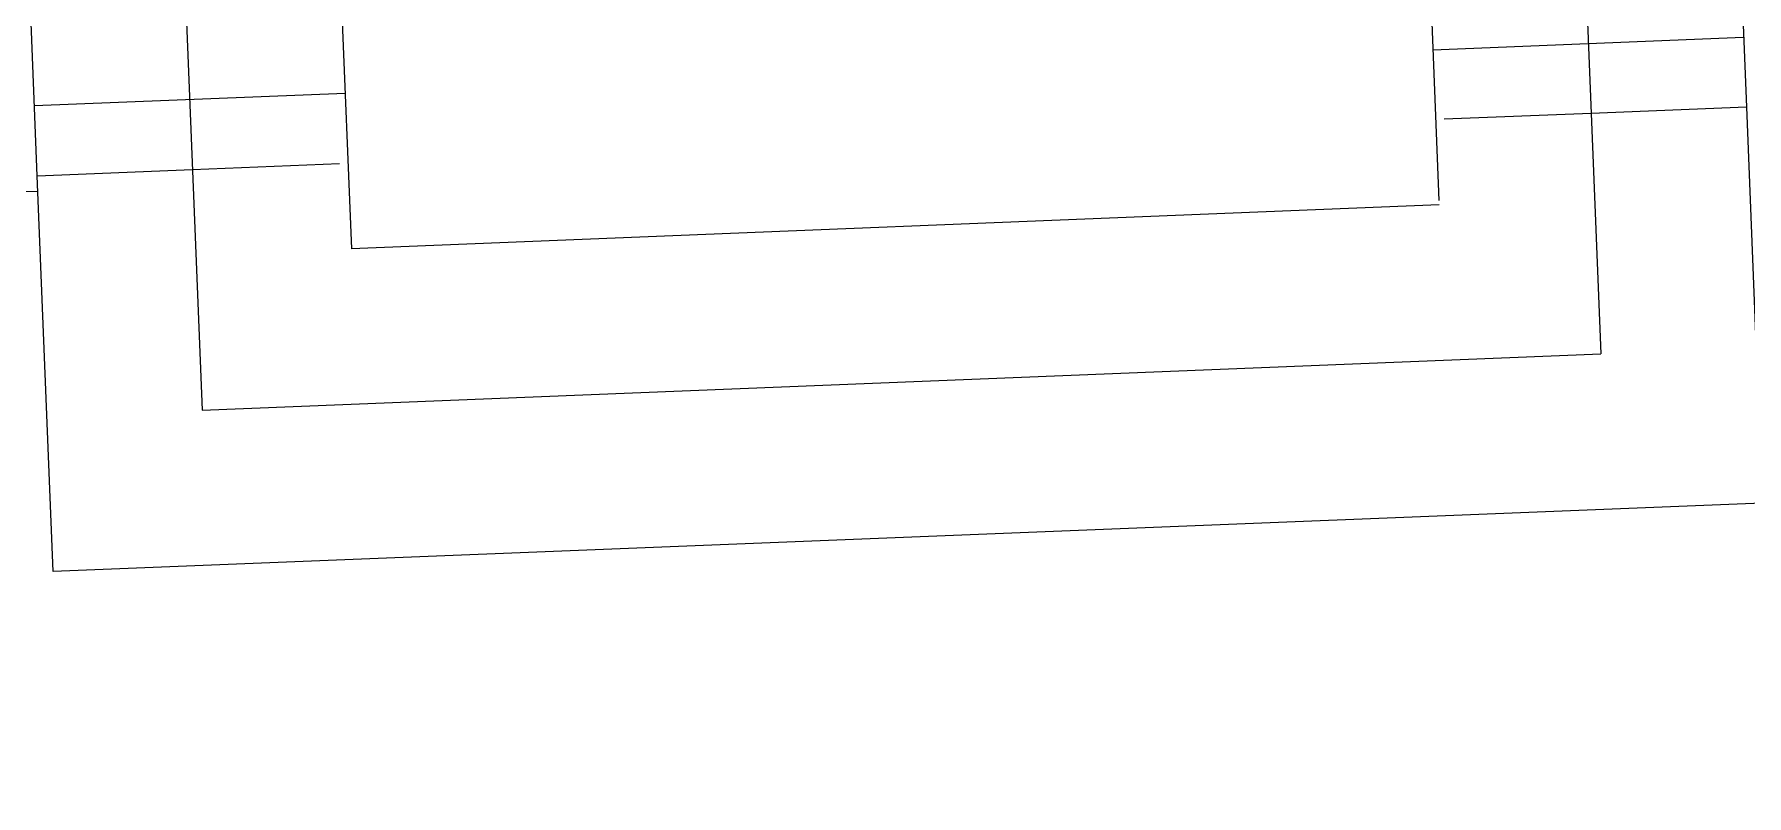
# Model space of a CAD drawing. Header units: millimetres. Extents: x -900937 to 446764, y -52814 to 307651.
# Drawn here: x -10596 to -8393, y 12511 to 13491 of the extents above; entities that cross this region are included whole.
import ezdxf

# ---------------------------------------------------------------- set-up
doc = ezdxf.new("R2010")
doc.units = ezdxf.units.MM
doc.header["$LTSCALE"] = 100
doc.header["$MEASUREMENT"] = 0
doc.linetypes.add('DASHED', pattern=[19.05, 12.7, -6.35])
for name, color, linetype in [('4', 4, 'DASHED'), ('8', 8, 'Continuous'), ('CP2-CWS-DT-PJGN-00024$0$timtuyen', 1, 'Continuous')]:
    doc.layers.add(name, color=color, linetype=linetype)
doc.layers.add('con_hidden', color=13, linetype='DASHED', lineweight=0)

# ---------------------------------------------------------------- blocks, each defined once
blk = doc.blocks.new('dfjghjk')
at = {"layer": '4', "ltscale": 1.5}
for p, q in [((-111.6258, 256.6755), (-111.5668, 255.1701)), ((-113.4029, 256.0555), (-113.3655, 255.0996)), ((-111.3791, 255.4877), (-111.579, 255.4798)), ((-113.5774, 255.4015), (-113.3776, 255.4093)), ((-113.3655, 255.0996), (-111.5668, 255.1701))]:
    blk.add_line(p, q, dxfattribs=at)
at = {"layer": '4', "ltscale": 3}
for points in [[(-113.5774, 255.4015), (-113.6515, 257.2901), (-113.4516, 257.2979)], [(-111.3791, 255.4877), (-111.3592, 254.978), (-113.5575, 254.8919), (-113.5774, 255.4015)]]:
    blk.add_lwpolyline(points, dxfattribs=at)
at = {"layer": '8', "ltscale": 1.5}
for p, q in [((-111.8372, 256.9608), (-111.7747, 255.3678)), ((-113.2361, 256.906), (-113.1734, 255.3072)), ((-111.7823, 255.5619), (-111.3827, 255.5776)), ((-113.1813, 255.5071), (-113.581, 255.4914)), ((-111.579, 255.4798), (-111.7677, 255.4724)), ((-113.3776, 255.4093), (-113.1888, 255.4167)), ((-111.7745, 255.3621), (-113.1734, 255.3072))]:
    blk.add_line(p, q, dxfattribs=at)
blk.add_lwpolyline([(-111.4332, 256.8666), (-111.3791, 255.4877)], dxfattribs=at)
at = {"layer": 'con_hidden', "ltscale": 0.4, "flags": 128}
blk.add_lwpolyline([(-142.399, 254.7367), (-113.5767, 255.3816)], dxfattribs=at)

msp = doc.modelspace()

# ---------------------------------------------------------------- linework, layer by layer
at = {"layer": 'CP2-CWS-DT-PJGN-00024$0$timtuyen'}
msp.add_arc((-67892.2, 1093191.3, 0), 1145005.3, 223.3188578, 281.9329331, dxfattribs=at)

# ---------------------------------------------------------------- block references
at = {"xscale": 999.9999999999999, "yscale": 999.9999999999999, "zscale": 999.9999999999999, "rotation": 0.05812557092628745}
msp.add_blockref('dfjghjk', (103244.6, -241977.5, 0), dxfattribs=at)

doc.saveas('drawing.dxf')
